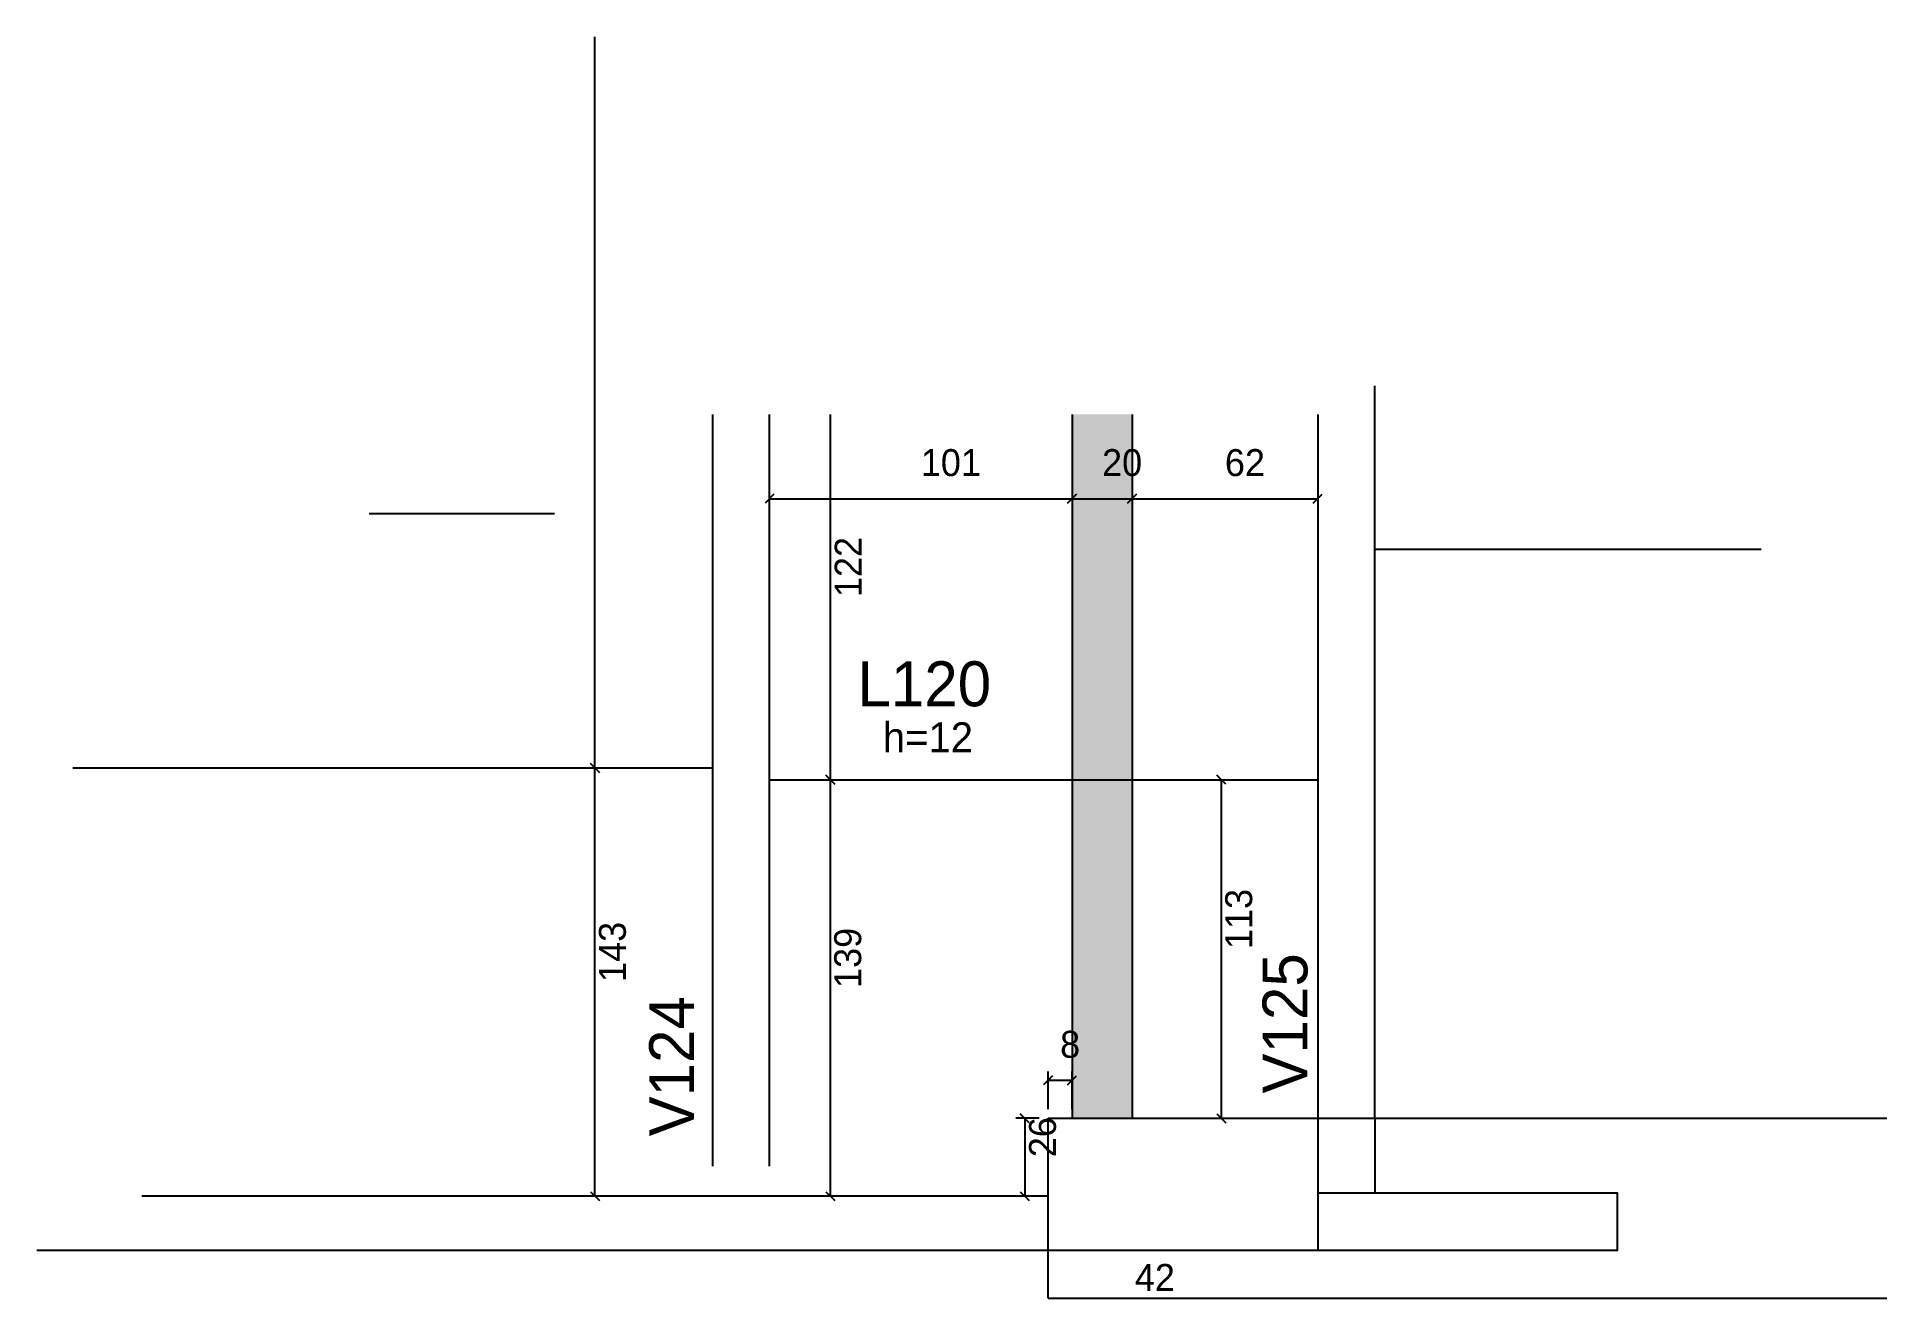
# Model space of a CAD drawing. Header units: metres. Extents: x 5223 to 5840, y 2028 to 2449.
import ezdxf

# ---------------------------------------------------------------- set-up
doc = ezdxf.new("R2010")
doc.units = ezdxf.units.M
for name, color, linetype in [('1', 7, 'Continuous'), ('3', 7, 'Continuous'), ('4', 7, 'Continuous'), ('7', 7, 'Continuous'), ('Hachura', 7, 'Continuous'), ('Painéis', 7, 'Continuous')]:
    doc.layers.add(name, color=color, linetype=linetype)

msp = doc.modelspace()

# ---------------------------------------------------------------- hatches: boundary and pattern name
at = {"layer": 'Hachura'}
h = msp.add_hatch(color=7, dxfattribs=at)
h.dxf.hatch_style = 1
h.paths.add_polyline_path([(5588.42, 2087.82), (5568.42, 2087.82), (5568.42, 2322.82), (5588.42, 2322.82), (5588.42, 2087.82)])

# ---------------------------------------------------------------- linework, layer by layer
at = {"layer": '1', "color": 1, "lineweight": 25}
for p, q in [((5560.42, 2087.82), (5840.42, 2087.82)), ((5560.42, 2027.82), (5560.42, 2087.82)), ((5560.42, 2027.82), (5840.42, 2027.82))]:
    msp.add_line(p, q, dxfattribs=at)
at = {"layer": '3', "color": 3, "lineweight": 25}
for p, q in [((5333.82, 2289.71), (5395.61, 2289.71)), ((5650.42, 2087.82), (5650.42, 2062.82)), ((5669.42, 2087.82), (5669.42, 2062.82))]:
    msp.add_line(p, q, dxfattribs=at)
for points in [[(5669.42, 2087.82), (5669.42, 2332.32)], [(5448.42, 2322.82), (5448.42, 2071.82)], [(5467.42, 2071.82), (5467.42, 2322.82)], [(5650.42, 2322.82), (5650.42, 2087.82)], [(5222.92, 2043.82), (5457.92, 2043.82)], [(5457.92, 2043.82), (5650.42, 2043.82)]]:
    msp.add_lwpolyline(points, dxfattribs=at)
at = {"layer": '7', "color": 7, "lineweight": 25}
msp.add_lwpolyline([(5650.42, 2043.82), (5750.42, 2043.82), (5750.42, 2062.82), (5650.42, 2062.82), (5650.42, 2043.82)], dxfattribs=at)
at = {"layer": 'Painéis', "color": 4, "lineweight": 25}
for p, q in [((5409.17, 2204.82), (5409.17, 2448.82)), ((5487.74, 2200.82), (5487.74, 2322.82)), ((5467.42, 2294.64), (5568.42, 2294.64)), ((5568.42, 2294.64), (5588.42, 2294.64)), ((5588.42, 2294.64), (5650.42, 2294.64)), ((5409.17, 2061.82), (5409.17, 2204.82)), ((5487.74, 2061.82), (5487.74, 2200.82)), ((5618.23, 2200.82), (5618.23, 2087.82)), ((5560.42, 2090.82), (5560.42, 2103.44)), ((5568.42, 2100.44), (5560.42, 2100.44)), ((5568.42, 2090.82), (5568.42, 2103.44)), ((5557.42, 2087.82), (5549.63, 2087.82)), ((5552.63, 2087.82), (5552.63, 2061.82)), ((5557.42, 2061.82), (5549.63, 2061.82))]:
    msp.add_line(p, q, dxfattribs=at)
at = {"layer": 'Painéis', "color": 200, "lineweight": 25}
for p, q in [((5568.42, 2322.82), (5568.42, 2087.82)), ((5588.42, 2322.82), (5588.42, 2087.82)), ((5669.42, 2277.82), (5798.42, 2277.82)), ((5234.92, 2204.82), (5448.42, 2204.82)), ((5467.42, 2200.82), (5650.42, 2200.82)), ((5560.42, 2061.82), (5257.92, 2061.82))]:
    msp.add_line(p, q, dxfattribs=at)
at = {"layer": 'Painéis', "color": 0, "lineweight": 25}
for p, q in [((5468.92, 2296.14), (5465.92, 2293.14)), ((5566.92, 2293.14), (5569.92, 2296.14)), ((5569.92, 2296.14), (5566.92, 2293.14)), ((5586.92, 2293.14), (5589.92, 2296.14)), ((5589.92, 2296.14), (5586.92, 2293.14)), ((5648.92, 2293.14), (5651.92, 2296.14)), ((5410.67, 2203.32), (5407.67, 2206.32)), ((5407.67, 2206.32), (5410.67, 2203.32)), ((5489.24, 2199.32), (5486.24, 2202.32)), ((5486.24, 2202.32), (5489.24, 2199.32)), ((5619.73, 2199.32), (5616.73, 2202.32)), ((5561.92, 2101.94), (5558.92, 2098.94)), ((5566.92, 2098.94), (5569.92, 2101.94)), ((5554.13, 2086.32), (5551.13, 2089.32)), ((5616.73, 2089.32), (5619.73, 2086.32)), ((5407.67, 2063.32), (5410.67, 2060.32)), ((5486.24, 2063.32), (5489.24, 2060.32)), ((5551.13, 2063.32), (5554.13, 2060.32))]:
    msp.add_line(p, q, dxfattribs=at)

# ---------------------------------------------------------------- texts
at = {"layer": '3', "color": 3, "lineweight": 25}
for s, height, p in [('h=12', 10, (5505.24, 2210.02)), ('42', 9, (5589.36, 2030.19))]:
    msp.add_text(s, height=height, dxfattribs=at).set_placement(p)
at = {"layer": '4', "color": 4, "lineweight": 25}
msp.add_text('L120', height=15, dxfattribs=at).set_placement((5496.78, 2225.38))
for s, p in [('V125', (5646.98, 2096.07)), ('V124', (5442.26, 2081.77))]:
    msp.add_text(s, height=15, rotation=90, dxfattribs=at).set_placement(p)
at = {"layer": 'Painéis', "color": 240, "lineweight": 25}
for s, p in [('101', (5517.92, 2302.23)), ('20', (5578.42, 2302.23)), ('62', (5619.42, 2302.23)), ('8', (5564.42, 2108.02))]:
    msp.add_text(s, height=9, dxfattribs=at).set_placement(p)
for s, p in [('122', (5498.19, 2261.82)), ('113', (5628.53, 2144.32)), ('143', (5419.48, 2133.32)), ('139', (5498.02, 2131.32)), ('26', (5563.04, 2074.82))]:
    msp.add_text(s, height=9, rotation=90, dxfattribs=at).set_placement(p)

doc.saveas('drawing.dxf')
